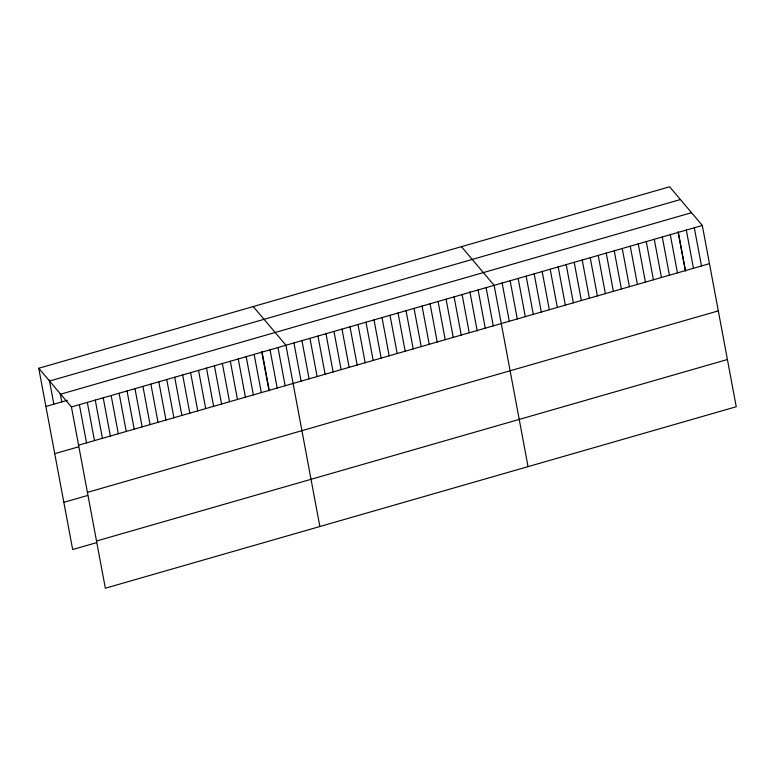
<?xml version="1.0" encoding="UTF-8"?>
<svg xmlns="http://www.w3.org/2000/svg" width="775" height="775" viewBox="0 0 775 775"><rect width="100%" height="100%" fill="white"/><g stroke="black" fill="none" stroke-linecap="round" stroke-linejoin="round"><path stroke-width="1.16" d="M38.75 368.261L669.648 186.775L702.324 225.467L736.25 406.739L105.352 588.225L71.426 406.952L38.75 368.261L72.676 549.533L96.507 542.674M49.532 381.029L680.431 199.543M60.644 394.184L691.542 212.699M45.899 406.468L67.464 400.268M71.426 406.952L702.324 225.467M78.575 445.17L709.474 263.674M54.734 453.685L78.566 446.826M87.41 492.377L718.309 310.882M63.841 502.326L87.672 495.467M96.517 541.018L727.415 359.522M461.454 246.663L494.13 285.355L528.056 466.627M253.251 306.551L285.936 345.253L319.862 526.525M694.322 227.773L701.472 265.98M686.311 230.068L693.46 268.286M678.299 232.374L685.458 270.582M678.057 231.725L685.42 271.066M670.298 234.68L677.447 272.887M662.286 236.985L669.435 275.193M654.284 239.291L661.433 277.498M646.273 241.587L653.422 279.794M638.261 243.892L645.42 282.1M630.259 246.198L637.408 284.406M622.248 248.504L629.397 286.711M614.246 250.8L621.395 289.017M606.234 253.105L613.383 291.313M598.232 255.411L605.382 293.618M590.221 257.717L597.37 295.924M582.209 260.022L589.368 298.23M574.207 262.318L581.357 300.535M566.196 264.624L573.345 302.831M558.194 266.929L565.343 305.137M550.182 269.235L557.332 307.442M542.171 271.541L549.33 309.748M534.169 273.837L541.318 312.044M526.157 276.142L533.307 314.35M518.155 278.448L525.305 316.655M510.144 280.753L517.293 318.961M502.142 283.049L509.291 321.267M486.119 287.661L493.278 325.868M478.117 289.966L485.266 328.174M469.863 291.613L477.226 330.964M462.103 294.568L469.253 332.785M454.092 296.873L461.241 335.081M446.08 299.179L453.239 337.387M438.078 301.485L445.228 339.692M430.067 303.79L437.216 341.998M422.065 306.086L429.214 344.294M414.053 308.392L421.203 346.599M406.052 310.698L413.201 348.905M398.04 313.003L405.189 351.211M390.028 315.299L397.178 353.516M382.027 317.605L389.176 355.812M374.015 319.91L381.164 358.118M366.013 322.216L373.162 360.423M358.002 324.522L365.151 362.729M349.99 326.817L357.149 365.035M341.988 329.123L349.137 367.331M333.977 331.429L341.126 369.636M325.975 333.734L333.124 371.942M317.963 336.04L325.113 374.248M309.961 338.336L317.111 376.543M301.95 340.642L309.099 378.849M293.938 342.947L301.088 381.155M277.993 347.539L285.142 385.747M270.049 349.825L277.198 388.033M262.105 352.102L269.254 390.319M261.669 351.511L269.032 390.852M254.152 354.388L261.311 392.596M246.208 356.674L253.357 394.882M238.264 358.961L245.413 397.168M230.32 361.247L237.47 399.454M222.377 363.533L229.526 401.741M214.433 365.819L221.582 404.027M206.489 368.106L213.638 406.313M198.545 370.392L205.695 408.599M190.602 372.678L197.751 410.886M182.658 374.964L189.807 413.172M174.714 377.251L181.863 415.458M166.761 379.527L173.92 417.744M158.817 381.813L165.966 420.021M150.873 384.1L158.023 422.307M142.929 386.386L150.079 424.593M134.986 388.672L142.135 426.88M127.042 390.958L134.191 429.166M119.098 393.245L126.247 431.452M111.154 395.531L118.304 433.738M103.211 397.817L110.36 436.025M95.267 400.103L102.416 438.311M87.323 402.39L94.472 440.597M79.37 404.676L86.529 442.883M60.276 393.797L61.787 401.905M49.29 379.876L53.843 404.182"/></g></svg>
